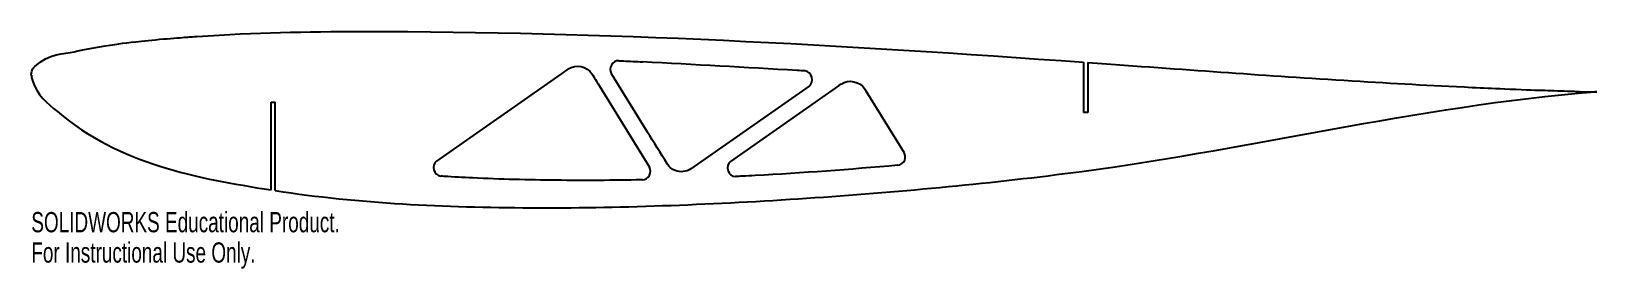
# Model space of a CAD drawing. Header units: millimetres. Extents: x 68 to 442, y -76 to -19.
import ezdxf

# ---------------------------------------------------------------- set-up
doc = ezdxf.new("R2010")
doc.units = ezdxf.units.MM
doc.styles.add('SLDTEXTSTYLE0', font='TXT', dxfattribs={"width": 0.7})

msp = doc.modelspace()

# ---------------------------------------------------------------- linework, layer by layer
at = {"color": 7, "linetype": 'Continuous', "lineweight": 25}
for p, q in [((194.77, -29.55), (165.04, -50.35)), ((206.76, -29.41), (215.37, -43.35)), ((319.59, -26.72), (319.59, -38.76)), ((320.59, -26.8), (320.59, -38.76)), ((203.86, -32.27), (215.9, -51.79)), ((254.04, -32.43), (225.8, -52.19)), ((261.08, -32.36), (235.24, -50.44)), ((276.71, -48.33), (267.64, -33.62)), ((125.52, -57.25), (125.52, -36.31)), ((125.52, -36.31), (126.52, -36.31)), ((126.52, -57.4), (126.52, -36.31)), ((320.59, -38.76), (319.59, -38.76))]:
    msp.add_line(p, q, dxfattribs=at)
for points, knots in [([(69.08, -27.74), (72.47, -24.58), (76.24, -24.75), (80.68, -23.71), (85.56, -22.84), (90.78, -22.1), (92.73, -21.83), (100.56, -21.1), (102.69, -20.94), (105.98, -20.69), (105.99, -20.69), (122.42, -19.61), (133.28, -19.4), (147.45, -19.38)], [0, 0, 0, 0, 0.125, 0.125, 0.25, 0.25, 0.375, 0.375, 0.4375, 0.4375, 0.5, 0.5, 1, 1, 1, 1]), ([(320.59, -26.8), (344.75, -28.53), (360.74, -29.73), (392.29, -31.7), (400.5, -32.16), (413.04, -32.77), (415.51, -32.89), (420.4, -33.1), (425.26, -33.29), (429.54, -33.44), (431.4, -33.5), (434.7, -33.61), (435.57, -33.64), (438.02, -33.72), (436.86, -33.79), (439.96, -33.77)], [0, 0, 0, 0, 0.5, 0.5, 0.75, 0.75, 0.8125, 0.8125, 0.875, 0.875, 0.9375, 0.9375, 0.96875, 0.96875, 1, 1, 1, 1]), ([(187.59, -61.51), (207.78, -61.61), (229.96, -60.77), (272.86, -57.95), (293.7, -56.04), (358.04, -47.95), (399.22, -37.15), (441.68, -33.81)], [0, 0, 0, 0, 0.25, 0.25, 0.5, 0.5, 1, 1, 1, 1])]:
    msp.add_open_spline(points, degree=3, knots=knots, dxfattribs=at)
for points in [[(147.45, -19.38), (204.86, -19.33), (262.27, -22.61), (319.59, -26.72)], [(68.26, -29.61), (68.26, -29.49), (68.27, -29.38), (68.28, -29.27)], [(68.26, -29.82), (68.26, -29.75), (68.26, -29.68), (68.26, -29.61)], [(68.26, -29.82), (68.26, -29.83), (68.27, -29.84), (68.27, -29.85)], [(68.27, -29.85), (68.29, -30.22), (68.37, -30.54), (68.45, -30.82)], [(68.28, -29.27), (68.36, -28.71), (68.72, -28.08), (69.08, -27.74)], [(196.5, -28.34), (195.92, -28.75), (195.34, -29.15), (194.77, -29.55)], [(196.5, -28.34), (198.27, -27.11), (201.02, -27.68), (202.15, -29.51)], [(202.15, -29.51), (202.72, -30.43), (203.29, -31.35), (203.86, -32.27)], [(208.55, -26.37), (207.11, -26.3), (206.01, -28.18), (206.76, -29.41)], [(208.55, -26.37), (208.93, -26.39), (209.32, -26.41), (209.7, -26.42)], [(209.7, -26.42), (211.21, -26.5), (212.72, -26.57), (214.24, -26.65)], [(251.21, -28.71), (238.87, -27.99), (226.58, -27.29), (214.24, -26.65)], [(253.02, -28.82), (252.41, -28.78), (251.81, -28.75), (251.21, -28.71)], [(254.04, -32.43), (255.38, -31.49), (254.65, -28.92), (253.02, -28.82)], [(68.45, -30.82), (69.62, -34.72), (72.12, -36.51), (74.49, -38.51)], [(261.67, -31.95), (261.48, -32.08), (261.28, -32.22), (261.08, -32.36)], [(261.67, -31.95), (263.44, -30.71), (266.2, -31.28), (267.33, -33.12)], [(267.64, -33.62), (267.54, -33.45), (267.43, -33.28), (267.33, -33.12)], [(439.96, -33.77), (440.66, -33.77), (441.41, -33.76), (442.14, -33.77)], [(442.14, -33.77), (441.98, -33.78), (441.83, -33.8), (441.68, -33.81)], [(74.49, -38.51), (89.57, -51.21), (107.58, -54.39), (125.52, -57.25)], [(220.14, -51.04), (218.54, -48.49), (216.95, -45.92), (215.37, -43.35)], [(276.86, -50.12), (277.09, -49.54), (277.04, -48.86), (276.71, -48.33)], [(165.04, -50.35), (163.71, -51.29), (164.42, -53.86), (166.04, -53.96)], [(214.25, -54.82), (215.64, -54.8), (216.63, -52.98), (215.9, -51.79)], [(222.02, -52.62), (221.25, -52.31), (220.58, -51.75), (220.14, -51.04)], [(225.8, -52.19), (224.71, -52.95), (223.24, -53.12), (222.02, -52.62)], [(235.24, -50.44), (233.85, -51.42), (234.76, -54.13), (236.46, -54.05)], [(275.19, -51.35), (263.77, -52.37), (252.4, -53.21), (241.17, -53.82)], [(275.19, -51.35), (275.92, -51.29), (276.59, -50.79), (276.86, -50.12)], [(166.86, -54.01), (166.58, -53.99), (166.31, -53.98), (166.04, -53.96)], [(173.67, -54.39), (171.39, -54.28), (169.12, -54.15), (166.86, -54.01)], [(193.61, -54.94), (186.94, -54.87), (180.3, -54.7), (173.67, -54.39)], [(213.96, -54.83), (207.17, -54.97), (200.38, -55.01), (193.61, -54.94)], [(214.25, -54.82), (214.15, -54.83), (214.05, -54.83), (213.96, -54.83)], [(238.03, -53.97), (237.51, -54), (236.98, -54.02), (236.46, -54.05)], [(241.17, -53.82), (240.12, -53.87), (239.07, -53.92), (238.03, -53.97)], [(126.52, -57.4), (146.71, -60.53), (167.09, -61.41), (187.59, -61.51)]]:
    msp.add_open_spline(points, degree=3, dxfattribs=at)

# ---------------------------------------------------------------- texts
at = {"color": 7, "linetype": 'Continuous', "char_height": 4.8336, "attachment_point": 1, "style": 'SLDTEXTSTYLE0'}
for s, insert in [('SOLIDWORKS Educational Product.', (68.26, -62.53)), ('For Instructional Use Only.', (68.26, -69.78))]:
    msp.add_mtext(s, dxfattribs=dict(at, insert=insert))

doc.saveas('drawing.dxf')
